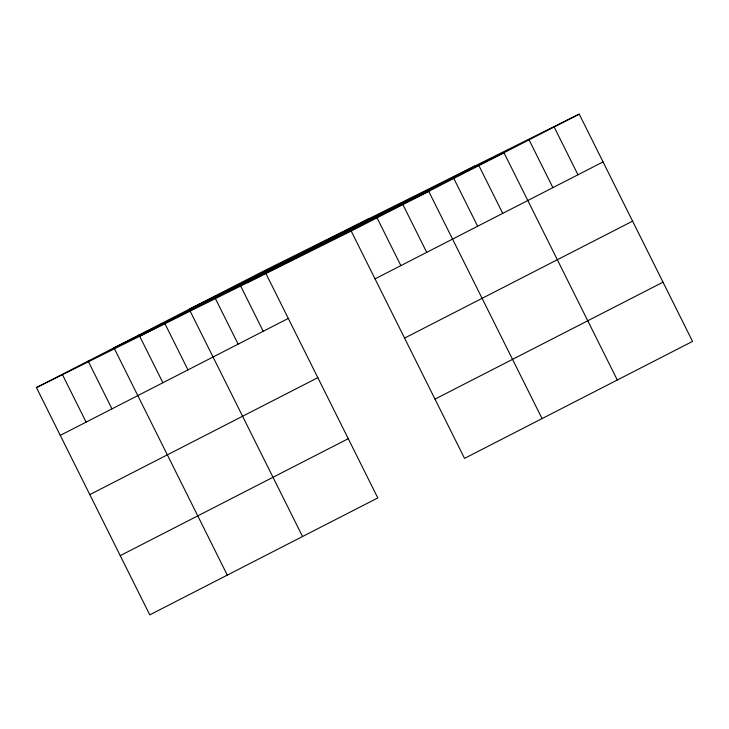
<?xml version="1.0" encoding="UTF-8"?>
<svg xmlns="http://www.w3.org/2000/svg" width="729" height="729" viewBox="0 0 729 729"><rect width="100%" height="100%" fill="white"/><g stroke="black" fill="none" stroke-linecap="round" stroke-linejoin="round"><path stroke-width="1.09" d="M265.484 272.664L377.795 497.925L149.773 614.875L36.45 387.591L264.472 270.632L579.227 114.125L692.55 341.409L464.528 458.368L351.205 231.075L579.227 114.125M140.314 335.941L368.345 218.982M247.331 282.724L475.363 165.765M60.279 435.377L288.301 318.418M375.034 278.87L603.056 161.911M89.813 494.608L317.835 377.658M404.568 338.101L632.59 221.142M120.239 555.644L348.262 438.685M434.994 399.127L663.016 282.178M189.23 309.233L503.976 152.716L617.299 380.009M36.45 387.591L351.205 231.075M554.149 126.983L577.969 174.778M529.063 139.85L552.892 187.635M478.898 165.583L502.728 213.369M453.812 178.45L477.641 226.236M542.057 418.601L428.734 191.317L113.979 347.824L227.302 575.117M402.891 204.567L426.711 252.352M377.048 217.825L400.868 265.611M240.406 285.531L263.215 331.285M214.308 296.366L238.137 344.152M190.242 311.265L302.544 536.517M164.654 323.111L187.973 369.876M139.057 334.957L162.886 382.743M88.136 361.083L111.965 408.869M62.293 374.332L86.122 422.118"/></g></svg>
